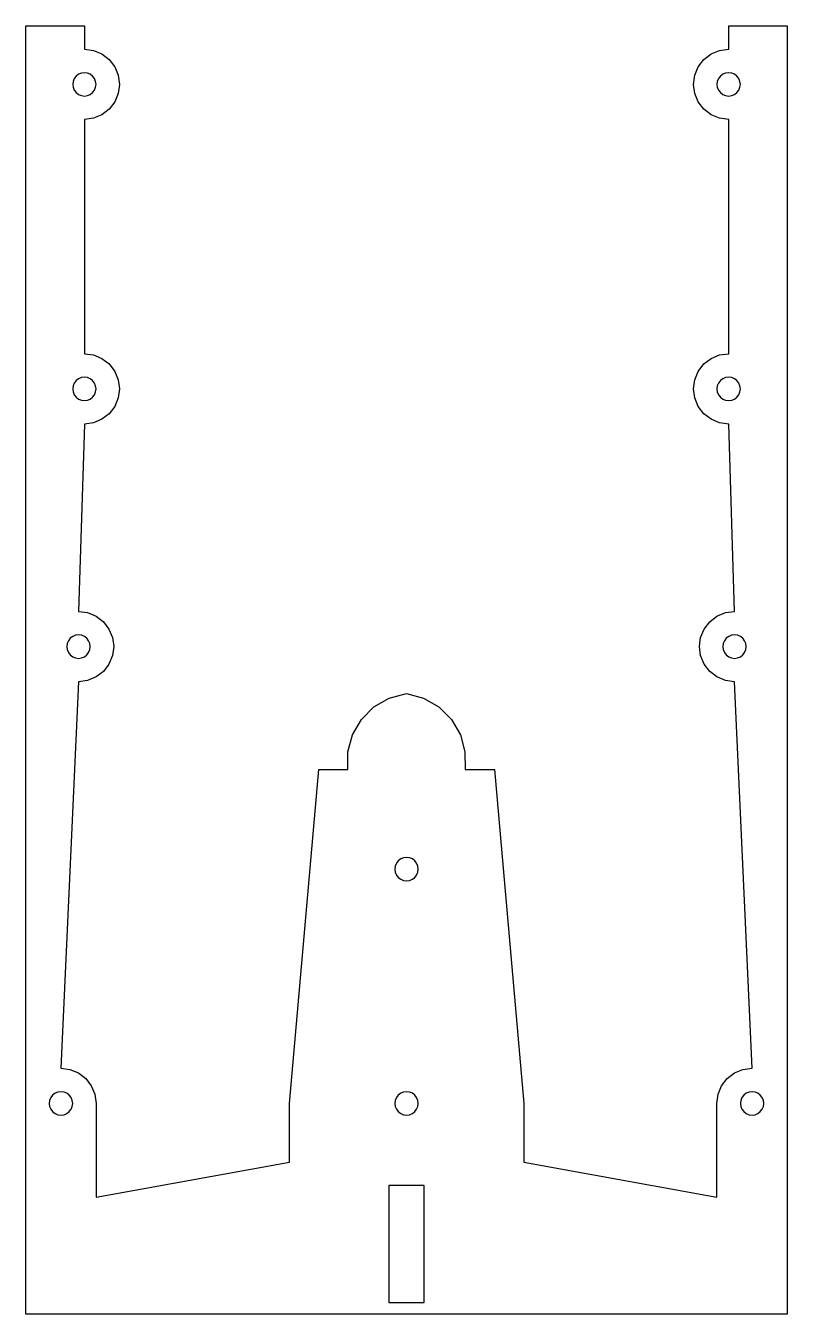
# Model space of a CAD drawing. Header units: metres. Extents: x 362 to 427, y 29 to 139.
import ezdxf

# ---------------------------------------------------------------- set-up
doc = ezdxf.new("R2010")
doc.units = ezdxf.units.M

msp = doc.modelspace()

# ---------------------------------------------------------------- linework, layer by layer
at = {"layer": 'Layer0'}
for points in [[(427.17, 29.14, 0), (362.17, 29.14, 0), (362.17, 139.14, 0), (367.17, 139.14, 0), (367.17, 137.14, 0), (367.94, 137.04, 0), (368.67, 136.74, 0), (369.29, 136.27, 0), (369.76, 135.64, 0), (370.06, 134.92, 0), (370.17, 134.14, 0), (370.06, 133.37, 0), (369.76, 132.64, 0), (369.29, 132.02, 0), (368.67, 131.55, 0), (367.94, 131.25, 0), (367.17, 131.14, 0), (367.17, 111.14, 0), (367.94, 111.04, 0), (368.67, 110.74, 0), (369.29, 110.27, 0), (369.76, 109.64, 0), (370.06, 108.92, 0), (370.17, 108.14, 0), (370.06, 107.37, 0), (369.76, 106.64, 0), (369.29, 106.02, 0), (368.67, 105.55, 0), (367.94, 105.25, 0), (367.17, 105.14, 0), (366.67, 89.14, 0), (367.44, 89.04, 0), (368.17, 88.74, 0), (368.79, 88.27, 0), (369.26, 87.64, 0), (369.56, 86.92, 0), (369.67, 86.14, 0), (369.56, 85.37, 0), (369.26, 84.64, 0), (368.79, 84.02, 0), (368.17, 83.55, 0), (367.44, 83.25, 0), (366.67, 83.14, 0), (365.17, 50.14, 0), (365.94, 50.04, 0), (366.67, 49.74, 0), (367.29, 49.27, 0), (367.76, 48.64, 0), (368.06, 47.92, 0), (368.17, 47.14, 0), (368.17, 39.14, 0), (384.67, 42.14, 0), (384.67, 47.14, 0), (387.17, 75.64, 0), (389.67, 75.64, 0), (389.67, 77.16, 0), (390.06, 78.62, 0), (390.82, 79.93, 0), (391.89, 81, 0), (393.2, 81.75, 0), (394.67, 82.14, 0), (396.13, 81.75, 0), (397.44, 81, 0), (398.51, 79.93, 0), (399.27, 78.62, 0), (399.66, 77.16, 0), (399.67, 75.64, 0), (402.17, 75.64, 0), (404.67, 47.14, 0), (404.67, 42.14, 0), (421.17, 39.14, 0), (421.17, 47.14, 0), (421.27, 47.92, 0), (421.57, 48.64, 0), (422.05, 49.27, 0), (422.67, 49.74, 0), (423.39, 50.04, 0), (424.17, 50.14, 0), (422.67, 83.14, 0), (421.89, 83.25, 0), (421.17, 83.55, 0), (420.55, 84.02, 0), (420.07, 84.64, 0), (419.77, 85.37, 0), (419.67, 86.14, 0), (419.77, 86.92, 0), (420.07, 87.64, 0), (420.55, 88.27, 0), (421.17, 88.74, 0), (421.89, 89.04, 0), (422.67, 89.14, 0), (422.17, 105.14, 0), (421.39, 105.25, 0), (420.67, 105.55, 0), (420.05, 106.02, 0), (419.57, 106.64, 0), (419.27, 107.37, 0), (419.17, 108.14, 0), (419.27, 108.92, 0), (419.57, 109.64, 0), (420.05, 110.27, 0), (420.67, 110.74, 0), (421.39, 111.04, 0), (422.17, 111.14, 0), (422.17, 131.14, 0), (421.39, 131.25, 0), (420.67, 131.55, 0), (420.05, 132.02, 0), (419.57, 132.64, 0), (419.27, 133.37, 0), (419.17, 134.14, 0), (419.27, 134.92, 0), (419.57, 135.64, 0), (420.05, 136.27, 0), (420.67, 136.74, 0), (421.39, 137.04, 0), (422.17, 137.14, 0), (422.17, 139.14, 0), (427.17, 139.14, 0), (427.17, 29.14, 0)], [(368.13, 133.89, 0), (368.17, 134.14, 0), (368.13, 134.4, 0), (368.03, 134.64, 0), (367.87, 134.85, 0), (367.67, 135.01, 0), (367.43, 135.11, 0), (367.17, 135.14, 0), (366.91, 135.11, 0), (366.67, 135.01, 0), (366.46, 134.85, 0), (366.3, 134.64, 0), (366.2, 134.4, 0), (366.17, 134.14, 0), (366.2, 133.89, 0), (366.3, 133.64, 0), (366.46, 133.44, 0), (366.67, 133.28, 0), (366.91, 133.18, 0), (367.17, 133.14, 0), (367.43, 133.18, 0), (367.67, 133.28, 0), (367.87, 133.44, 0), (368.03, 133.64, 0), (368.13, 133.89, 0)], [(421.2, 134.4, 0), (421.17, 134.14, 0), (421.2, 133.89, 0), (421.3, 133.64, 0), (421.46, 133.44, 0), (421.67, 133.28, 0), (421.91, 133.18, 0), (422.17, 133.14, 0), (422.43, 133.18, 0), (422.67, 133.28, 0), (422.87, 133.44, 0), (423.03, 133.64, 0), (423.13, 133.89, 0), (423.17, 134.14, 0), (423.13, 134.4, 0), (423.03, 134.64, 0), (422.87, 134.85, 0), (422.67, 135.01, 0), (422.43, 135.11, 0), (422.17, 135.14, 0), (421.91, 135.11, 0), (421.67, 135.01, 0), (421.46, 134.85, 0), (421.3, 134.64, 0), (421.2, 134.4, 0)], [(368.13, 107.89, 0), (368.17, 108.14, 0), (368.13, 108.4, 0), (368.03, 108.64, 0), (367.87, 108.85, 0), (367.67, 109.01, 0), (367.43, 109.11, 0), (367.17, 109.14, 0), (366.91, 109.11, 0), (366.67, 109.01, 0), (366.46, 108.85, 0), (366.3, 108.64, 0), (366.2, 108.4, 0), (366.17, 108.14, 0), (366.2, 107.89, 0), (366.3, 107.64, 0), (366.46, 107.44, 0), (366.67, 107.28, 0), (366.91, 107.18, 0), (367.17, 107.14, 0), (367.43, 107.18, 0), (367.67, 107.28, 0), (367.87, 107.44, 0), (368.03, 107.64, 0), (368.13, 107.89, 0)], [(421.2, 108.4, 0), (421.17, 108.14, 0), (421.2, 107.89, 0), (421.3, 107.64, 0), (421.46, 107.44, 0), (421.67, 107.28, 0), (421.91, 107.18, 0), (422.17, 107.14, 0), (422.43, 107.18, 0), (422.67, 107.28, 0), (422.87, 107.44, 0), (423.03, 107.64, 0), (423.13, 107.89, 0), (423.17, 108.14, 0), (423.13, 108.4, 0), (423.03, 108.64, 0), (422.87, 108.85, 0), (422.67, 109.01, 0), (422.43, 109.11, 0), (422.17, 109.14, 0), (421.91, 109.11, 0), (421.67, 109.01, 0), (421.46, 108.85, 0), (421.3, 108.64, 0), (421.2, 108.4, 0)], [(367.63, 85.89, 0), (367.67, 86.14, 0), (367.63, 86.4, 0), (367.53, 86.64, 0), (367.37, 86.85, 0), (367.17, 87.01, 0), (366.93, 87.11, 0), (366.67, 87.14, 0), (366.41, 87.11, 0), (366.17, 87.01, 0), (365.96, 86.85, 0), (365.8, 86.64, 0), (365.7, 86.4, 0), (365.67, 86.14, 0), (365.7, 85.89, 0), (365.8, 85.64, 0), (365.96, 85.44, 0), (366.17, 85.28, 0), (366.41, 85.18, 0), (366.67, 85.14, 0), (366.93, 85.18, 0), (367.17, 85.28, 0), (367.37, 85.44, 0), (367.53, 85.64, 0), (367.63, 85.89, 0)], [(421.7, 86.4, 0), (421.67, 86.14, 0), (421.7, 85.89, 0), (421.8, 85.64, 0), (421.96, 85.44, 0), (422.17, 85.28, 0), (422.41, 85.18, 0), (422.67, 85.14, 0), (422.93, 85.18, 0), (423.17, 85.28, 0), (423.37, 85.44, 0), (423.53, 85.64, 0), (423.63, 85.89, 0), (423.67, 86.14, 0), (423.63, 86.4, 0), (423.53, 86.64, 0), (423.37, 86.85, 0), (423.17, 87.01, 0), (422.93, 87.11, 0), (422.67, 87.14, 0), (422.41, 87.11, 0), (422.17, 87.01, 0), (421.96, 86.85, 0), (421.8, 86.64, 0), (421.7, 86.4, 0)], [(394.67, 66.14, 0), (394.93, 66.18, 0), (395.17, 66.28, 0), (395.37, 66.44, 0), (395.53, 66.64, 0), (395.63, 66.89, 0), (395.67, 67.14, 0), (395.63, 67.4, 0), (395.53, 67.64, 0), (395.37, 67.85, 0), (395.17, 68.01, 0), (394.93, 68.11, 0), (394.67, 68.14, 0), (394.41, 68.11, 0), (394.17, 68.01, 0), (393.96, 67.85, 0), (393.8, 67.64, 0), (393.7, 67.4, 0), (393.67, 67.14, 0), (393.7, 66.89, 0), (393.8, 66.64, 0), (393.96, 66.44, 0), (394.17, 66.28, 0), (394.41, 66.18, 0), (394.67, 66.14, 0)], [(364.2, 47.4, 0), (364.17, 47.14, 0), (364.2, 46.89, 0), (364.3, 46.64, 0), (364.46, 46.44, 0), (364.67, 46.28, 0), (364.91, 46.18, 0), (365.17, 46.14, 0), (365.43, 46.18, 0), (365.67, 46.28, 0), (365.87, 46.44, 0), (366.03, 46.64, 0), (366.13, 46.89, 0), (366.17, 47.14, 0), (366.13, 47.4, 0), (366.03, 47.64, 0), (365.87, 47.85, 0), (365.67, 48.01, 0), (365.43, 48.11, 0), (365.17, 48.14, 0), (364.91, 48.11, 0), (364.67, 48.01, 0), (364.46, 47.85, 0), (364.3, 47.64, 0), (364.2, 47.4, 0)], [(393.7, 47.4, 0), (393.67, 47.14, 0), (393.7, 46.89, 0), (393.8, 46.64, 0), (393.96, 46.44, 0), (394.17, 46.28, 0), (394.41, 46.18, 0), (394.67, 46.14, 0), (394.93, 46.18, 0), (395.17, 46.28, 0), (395.37, 46.44, 0), (395.53, 46.64, 0), (395.63, 46.89, 0), (395.67, 47.14, 0), (395.63, 47.4, 0), (395.53, 47.64, 0), (395.37, 47.85, 0), (395.17, 48.01, 0), (394.93, 48.11, 0), (394.67, 48.14, 0), (394.41, 48.11, 0), (394.17, 48.01, 0), (393.96, 47.85, 0), (393.8, 47.64, 0), (393.7, 47.4, 0)], [(423.2, 47.4, 0), (423.17, 47.14, 0), (423.2, 46.89, 0), (423.3, 46.64, 0), (423.46, 46.44, 0), (423.67, 46.28, 0), (423.91, 46.18, 0), (424.17, 46.14, 0), (424.43, 46.18, 0), (424.67, 46.28, 0), (424.87, 46.44, 0), (425.03, 46.64, 0), (425.13, 46.89, 0), (425.17, 47.14, 0), (425.13, 47.4, 0), (425.03, 47.64, 0), (424.87, 47.85, 0), (424.67, 48.01, 0), (424.43, 48.11, 0), (424.17, 48.14, 0), (423.91, 48.11, 0), (423.67, 48.01, 0), (423.46, 47.85, 0), (423.3, 47.64, 0), (423.2, 47.4, 0)], [(393.17, 40.14, 0), (393.17, 30.14, 0), (396.17, 30.14, 0), (396.17, 40.14, 0), (393.17, 40.14, 0)]]:
    msp.add_polyline3d(points, dxfattribs=at)

doc.saveas('drawing.dxf')
